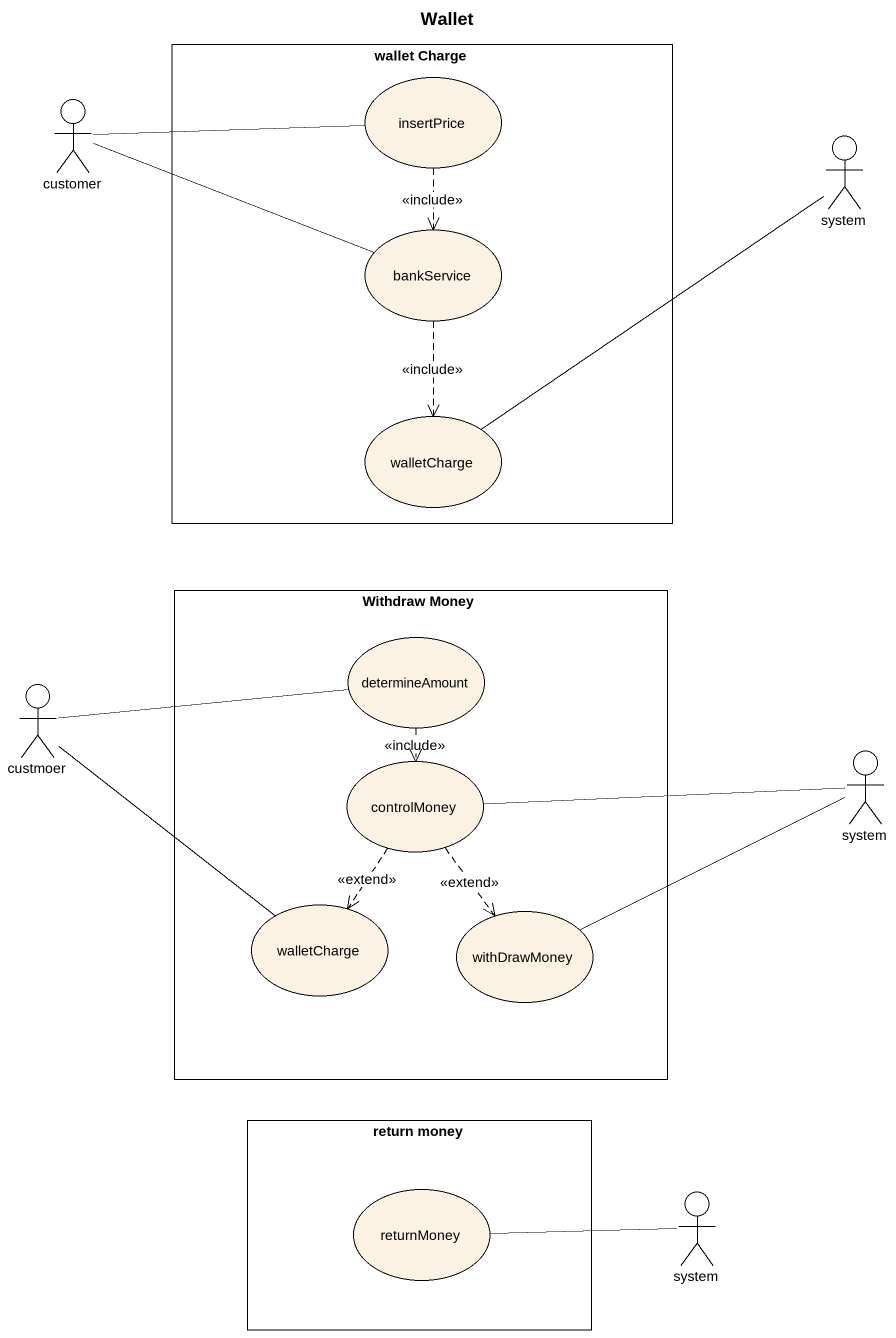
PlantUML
@startuml
title Wallet
rectangle "wallet Charge" as wallet_Charge {
  usecase insertPrice
  usecase bankService
  usecase walletCharge
}
actor customer
actor system
rectangle "Withdraw Money" as Withdraw_Money {
  usecase determineAmount
  usecase controlMoney
  usecase "walletCharge" as walletCharge_2
  usecase withDrawMoney
}
actor custmoer
actor "system" as system_2
rectangle "return money" as return_money {
  usecase returnMoney
}
actor "system" as system_3
customer -right- insertPrice
customer -right- bankService
insertPrice ..> bankService : <<include>>
bankService ..> walletCharge : <<include>>
walletCharge -up- system
determineAmount ..> controlMoney : <<include>>
custmoer -right- determineAmount
custmoer -- walletCharge_2
controlMoney -right- system_2
controlMoney ..> walletCharge_2 : <<extend>>
controlMoney ..> withDrawMoney : <<extend>>
withDrawMoney -right- system_2
returnMoney -right- system_3
@enduml
